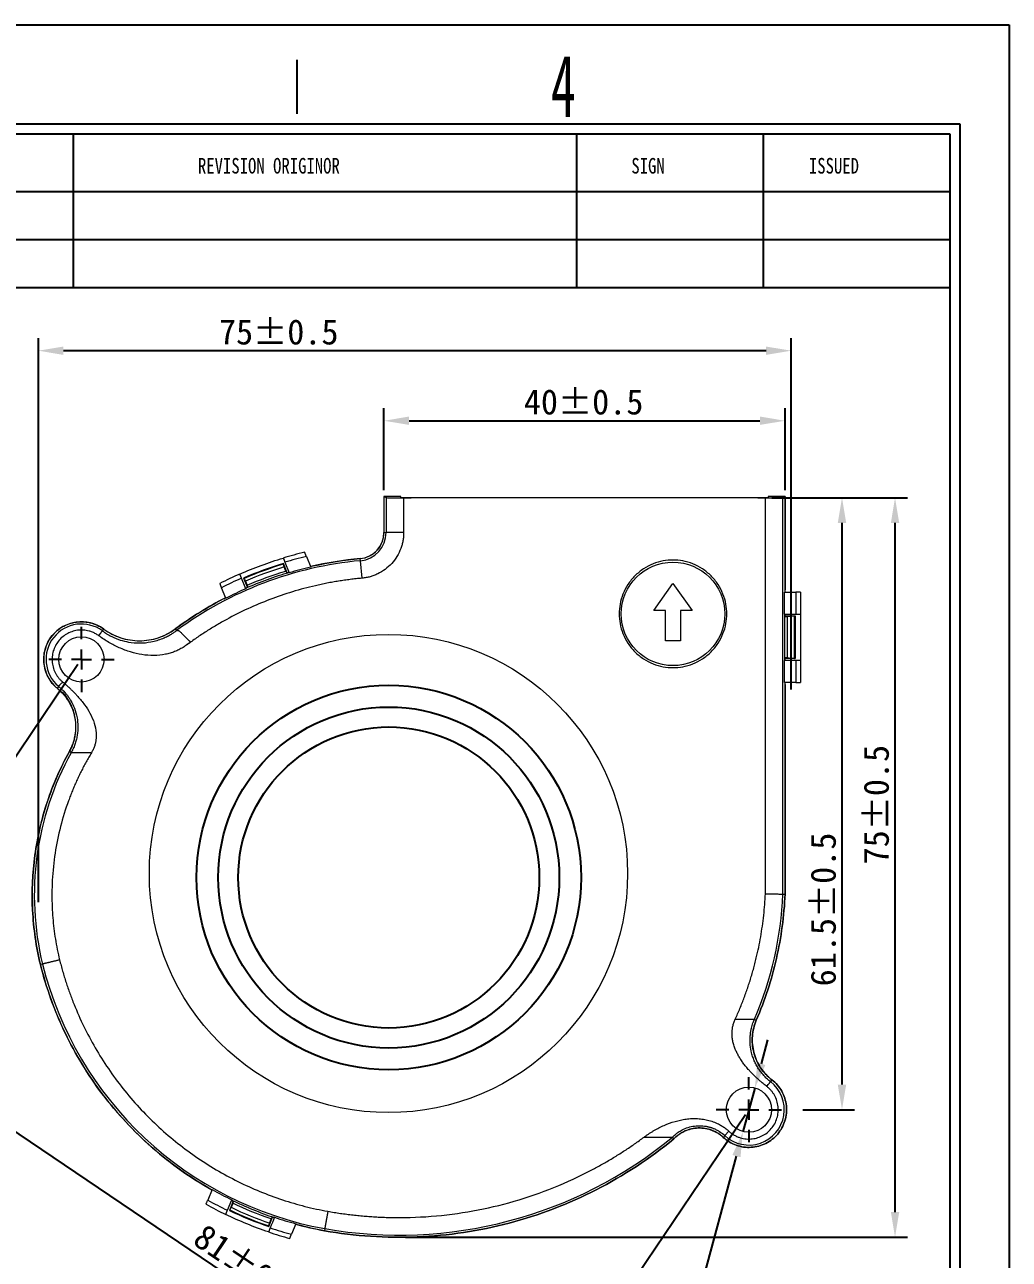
# Model space of a CAD drawing. Header units: millimetres. Extents: x 150 to 443, y 88 to 295.
# Drawn here: x 344.9 to 443, y 172.5 to 295.5 of the extents above; entities that cross this region are included whole.
import ezdxf

# ---------------------------------------------------------------- set-up
doc = ezdxf.new("R2010")
doc.units = ezdxf.units.MM
doc.header["$PDSIZE"] = -1
doc.linetypes.add('CENTERX2', pattern=[20.32, 12.7, -2.54, 2.54, -2.54])
doc.layers.add('05', color=4, linetype='CENTERX2')
doc.layers.add('SLD-0', color=179, linetype='Continuous')
doc.styles.add('SLDTEXTSTYLE5', font='TXT', dxfattribs={"width": 0.6})
doc.styles.add('SLDTEXTSTYLE9', font='TXT', dxfattribs={"width": 0.7865})
doc.dimstyles.new('ISO-25', dxfattribs={"dimtxt": 2.5, "dimasz": 2.5, "dimexe": 1.25, "dimexo": 0.625, "dimtad": 1, "dimtxsty": 'Standard', "dimcen": 2.5, "dimadec": 0, "dimazin": 0, "dimtfac": 1, "dimtmove": 0, "dimatfit": 3, "dimfxl": 1, "dimarcsym": 0})

# ---------------------------------------------------------------- blocks, each defined once
blk = doc.blocks.new('*D20')
at = {"layer": 'Defpoints', "color": 0}
for p in [(350.57, 232.28), (417.04, 187.44), (393.16, 152.04)]:
    blk.add_point(p, dxfattribs=at)
at = {"layer": 'SLD-0', "color": 0, "lineweight": -2}
for p, q in [((350.22, 231.77), (325.99, 195.85)), ((328.76, 195.49), (391.08, 153.44)), ((416.69, 186.92), (392.46, 151.01))]:
    blk.add_line(p, q, dxfattribs=at)
at = {"layer": 'SLD-0', "color": 0}
for points in [[(328.99, 195.83), (328.53, 195.14), (326.69, 196.89)], [(391.32, 153.79), (390.85, 153.1), (393.16, 152.04)]]:
    blk.add_solid(points, dxfattribs=at)
at = {"layer": 'SLD-0', "color": 0, "insert": (367.85, 172.89), "char_height": 2.5, "attachment_point": 2, "rotation": 325.9925}
blk.add_mtext('81±0.5', dxfattribs=at)
blk = doc.blocks.new('*D21')
at = {"layer": 'Defpoints', "color": 0}
for p in [(346.28, 263.03), (421.25, 228.67), (346.28, 207.48)]:
    blk.add_point(p, dxfattribs=at)
at = {"layer": 'SLD-0', "color": 0, "lineweight": -2}
for p, q in [((346.28, 208.11), (346.28, 264.28)), ((421.25, 229.29), (421.25, 264.28)), ((418.75, 263.03), (348.78, 263.03))]:
    blk.add_line(p, q, dxfattribs=at)
at = {"layer": 'SLD-0', "color": 0}
for points in [[(348.78, 263.44), (348.78, 262.61), (346.28, 263.03)], [(418.75, 263.44), (418.75, 262.61), (421.25, 263.03)]]:
    blk.add_solid(points, dxfattribs=at)
at = {"layer": 'SLD-0', "color": 0, "insert": (370.22, 266.15), "char_height": 2.5, "attachment_point": 2}
blk.add_mtext('75±0.5', dxfattribs=at)
blk = doc.blocks.new('*D22')
at = {"layer": 'Defpoints', "color": 0}
for p in [(418.68, 248.38), (431.59, 248.38), (382.22, 174.74)]:
    blk.add_point(p, dxfattribs=at)
at = {"layer": 'SLD-0', "color": 0, "lineweight": -2}
for p, q in [((419.31, 248.38), (432.84, 248.38)), ((431.59, 177.24), (431.59, 245.88)), ((382.84, 174.74), (432.84, 174.74))]:
    blk.add_line(p, q, dxfattribs=at)
at = {"layer": 'SLD-0', "color": 0}
for points in [[(431.18, 245.88), (432.01, 245.88), (431.59, 248.38)], [(431.18, 177.24), (432.01, 177.24), (431.59, 174.74)]]:
    blk.add_solid(points, dxfattribs=at)
at = {"layer": 'SLD-0', "color": 0, "insert": (428.47, 217.82), "char_height": 2.5, "attachment_point": 2, "rotation": 90}
blk.add_mtext('75±0.5', dxfattribs=at)
blk = doc.blocks.new('*D23')
at = {"layer": 'Defpoints', "color": 0}
for p in [(420.64, 256.05), (380.7, 248.5), (420.64, 248.5)]:
    blk.add_point(p, dxfattribs=at)
at = {"layer": 'SLD-0', "color": 0, "lineweight": -2}
for p, q in [((380.7, 249.13), (380.7, 257.3)), ((420.64, 249.13), (420.64, 257.3)), ((383.2, 256.05), (418.14, 256.05))]:
    blk.add_line(p, q, dxfattribs=at)
at = {"layer": 'SLD-0', "color": 0}
for points in [[(383.2, 256.47), (383.2, 255.64), (380.7, 256.05)], [(418.14, 256.47), (418.14, 255.64), (420.64, 256.05)]]:
    blk.add_solid(points, dxfattribs=at)
at = {"layer": 'SLD-0', "color": 0, "insert": (400.58, 259.18), "char_height": 2.5, "attachment_point": 2}
blk.add_mtext('40±0.5', dxfattribs=at)
blk = doc.blocks.new('*D24')
at = {"layer": 'Defpoints', "color": 0}
for p in [(418.68, 248.38), (421.79, 187.44), (426.31, 187.44)]:
    blk.add_point(p, dxfattribs=at)
at = {"layer": 'SLD-0', "color": 0, "lineweight": -2}
for p, q in [((419.31, 248.38), (427.56, 248.38)), ((426.31, 245.88), (426.31, 189.94)), ((422.41, 187.44), (427.56, 187.44))]:
    blk.add_line(p, q, dxfattribs=at)
at = {"layer": 'SLD-0', "color": 0}
for points in [[(425.89, 245.88), (426.73, 245.88), (426.31, 248.38)], [(425.89, 189.94), (426.73, 189.94), (426.31, 187.44)]]:
    blk.add_solid(points, dxfattribs=at)
at = {"layer": 'SLD-0', "color": 0, "insert": (423.19, 207.38), "char_height": 2.5, "attachment_point": 2, "rotation": 90}
blk.add_mtext('61.5±0.5', dxfattribs=at)
blk = doc.blocks.new('SW_CENTERMARKSYMBOL_1')
at = {"layer": '05', "color": 0}
for p, q in [((0, 2), (0, 3.25)), ((-2, 0), (-3.25, 0)), ((0, 0), (-1, 0)), ((0, 0), (0, 1)), ((0, 0), (0, -1)), ((0, 0), (1, 0)), ((2, 0), (3.25, 0)), ((0, -2), (0, -3.25))]:
    blk.add_line(p, q, dxfattribs=at)
blk = doc.blocks.new('*D25')
at = {"color": 0, "lineweight": -2}
for p, q in [((238.68, 208.66), (238.68, 147.59)), ((270.73, 205.69), (270.73, 147.59)), ((241.18, 148.84), (268.23, 148.84)), ((270.73, 148.84), (378.65, 148.84))]:
    blk.add_line(p, q, dxfattribs=at)
at = {"color": 0}
for points in [[(241.18, 149.26), (241.18, 148.43), (238.68, 148.84)], [(268.23, 149.26), (268.23, 148.43), (270.73, 148.84)]]:
    blk.add_solid(points, dxfattribs=at)
at = {"layer": 'Defpoints', "color": 0}
for p in [(238.68, 209.28), (270.73, 206.31), (270.73, 148.84)]:
    blk.add_point(p, dxfattribs=at)
at = {"color": 0, "insert": (329.69, 150.72), "char_height": 2.5, "attachment_point": 5}
blk.add_mtext(' UL2468 26# red and black wire L=155±10mm', dxfattribs=at)
blk = doc.blocks.new('*D27')
at = {"layer": 'Defpoints', "color": 0}
for p in [(417.63, 189.59), (416.45, 185.24)]:
    blk.add_point(p, dxfattribs=at)
at = {"layer": 'SLD-0', "color": 0, "lineweight": -2}
for p, q in [((418.28, 192), (418.93, 194.41)), ((417.63, 189.59), (416.45, 185.24)), ((403.95, 138.88), (415.8, 182.82))]:
    blk.add_line(p, q, dxfattribs=at)
at = {"layer": 'SLD-0', "color": 0}
for points in [[(417.88, 192.11), (418.68, 191.89), (417.63, 189.59)], [(415.4, 182.93), (416.2, 182.71), (416.45, 185.24)]]:
    blk.add_solid(points, dxfattribs=at)
at = {"layer": 'SLD-0', "color": 0, "insert": (400.69, 140.41), "char_height": 2.5, "attachment_point": 1, "rotation": 74.9022}
blk.add_mtext('2-∅4,5±0.3', dxfattribs=at)

msp = doc.modelspace()

# ---------------------------------------------------------------- linework, layer by layer
at = {"color": 7, "linetype": 'Continuous', "lineweight": 15}
for p, q in [((380.697, 248.5), (380.907, 248.396)), ((382.39, 248.5), (380.697, 248.5)), ((380.697, 248.5), (380.697, 244.915)), ((380.907, 248.396), (380.907, 244.915)), ((382.39, 248.404), (382.39, 248.5)), ((382.658, 248.381), (382.658, 244.915)), ((418.68, 248.381), (382.658, 248.381)), ((418.68, 208.948), (418.68, 248.381)), ((420.641, 248.5), (418.949, 248.5)), ((418.949, 248.5), (418.949, 248.404)), ((420.432, 248.396), (420.641, 248.5)), ((420.432, 208.91), (420.432, 248.396)), ((420.641, 238.992), (420.641, 248.5)), ((420.641, 248.5), (420.641, 239.2)), ((380.697, 244.915), (380.907, 244.915)), ((382.658, 244.915), (380.907, 244.915)), ((372.976, 242.532), (373.402, 241.476)), ((378.351, 242.115), (378.332, 242.323)), ((370.681, 241.84), (370.69, 241.842)), ((371.067, 240.908), (370.69, 241.842)), ((370.776, 241.497), (370.692, 241.778)), ((370.838, 241.958), (371.261, 240.911)), ((370.927, 241.088), (371.015, 240.868)), ((373.596, 241.563), (373.659, 241.589)), ((378.511, 240.37), (378.351, 242.115)), ((366.936, 239.325), (366.514, 240.368)), ((366.716, 240.382), (366.725, 240.386)), ((366.716, 240.382), (367.093, 239.451)), ((371.241, 240.96), (371.067, 240.902)), ((371.137, 240.917), (371.247, 240.946)), ((407.578, 237.148), (409.48, 239.851)), ((409.48, 239.851), (411.382, 237.148)), ((364.939, 238.373), (364.516, 239.421)), ((367.092, 239.444), (366.916, 239.373)), ((366.922, 239.359), (367.034, 239.413)), ((367.159, 239.455), (367.07, 239.674)), ((420.589, 236.79), (420.589, 238.992)), ((420.589, 238.992), (421.719, 238.992)), ((421.719, 238.992), (421.719, 236.79)), ((422.168, 238.992), (422.168, 236.79)), ((364.755, 238.324), (364.926, 238.406)), ((408.729, 237.148), (407.578, 237.148)), ((408.729, 234.145), (408.729, 237.148)), ((411.382, 237.148), (410.231, 237.148)), ((410.231, 237.148), (410.231, 234.145)), ((420.589, 236.79), (421.719, 236.79)), ((420.619, 232.184), (420.619, 236.79)), ((420.619, 236.678), (420.63, 236.678)), ((420.619, 236.547), (420.855, 236.547)), ((420.63, 236.79), (420.63, 236.678)), ((420.63, 236.678), (420.641, 236.61)), ((420.641, 236.61), (420.641, 236.79)), ((420.641, 236.61), (421.645, 236.61)), ((420.855, 236.547), (420.855, 232.427)), ((421.583, 236.588), (421.29, 236.561)), ((421.29, 232.413), (421.29, 236.561)), ((421.583, 232.386), (421.583, 236.588)), ((421.645, 236.61), (421.645, 236.601)), ((421.645, 236.601), (421.645, 232.373)), ((422.168, 236.79), (422.168, 232.184)), ((352.658, 235.125), (352.793, 235.31)), ((359.914, 235.318), (360.038, 235.149)), ((410.231, 234.145), (408.729, 234.145)), ((420.855, 232.427), (420.619, 232.427)), ((421.29, 232.413), (421.583, 232.386)), ((420.589, 229.982), (420.589, 232.184)), ((421.719, 232.184), (420.589, 232.184)), ((420.63, 232.295), (420.619, 232.295)), ((420.641, 232.364), (420.63, 232.295)), ((420.63, 232.295), (420.63, 232.184)), ((420.641, 232.184), (420.641, 232.364)), ((421.645, 232.364), (420.641, 232.364)), ((421.645, 232.373), (421.645, 232.364)), ((421.719, 232.184), (421.719, 229.982)), ((422.168, 232.184), (422.168, 229.982)), ((421.719, 229.982), (420.589, 229.982)), ((420.641, 208.905), (420.641, 229.982)), ((348.18, 229.391), (348.326, 229.568)), ((420.641, 229.774), (420.641, 208.905)), ((349.553, 223.006), (349.37, 223.108)), ((420.432, 208.91), (420.641, 208.905)), ((346.693, 201.939), (346.49, 201.889)), ((417.587, 196.436), (417.779, 196.354)), ((419.327, 190.415), (419.187, 190.233)), ((409.576, 184.541), (409.433, 184.695)), ((414.642, 184.855), (414.486, 184.686)), ((415.05, 185.295), (414.642, 184.855)), ((363.563, 179.466), (363.429, 179.537)), ((363.577, 179.501), (363.15, 178.444)), ((365.111, 177.419), (365.536, 178.47)), ((365.677, 178.342), (365.3, 177.409)), ((365.516, 178.42), (365.682, 178.346)), ((365.62, 178.382), (365.521, 178.434)), ((365.654, 178.116), (365.745, 178.342)), ((365.309, 177.405), (365.3, 177.409)), ((365.478, 177.718), (365.344, 177.458)), ((369.23, 175.799), (369.607, 176.731)), ((369.558, 176.78), (369.467, 176.554)), ((369.606, 176.737), (369.776, 176.674)), ((369.782, 176.688), (369.675, 176.72)), ((371.913, 176.084), (371.487, 175.028)), ((372.044, 176.005), (371.899, 176.049)), ((369.23, 175.799), (369.221, 175.802)), ((374.8, 175.594), (374.763, 175.388))]:
    msp.add_line(p, q, dxfattribs=at)
for centre, radius in [((409.48, 236.819), 5.155), ((350.572, 232.284), 2.252), ((381.147, 210.964), 23.812), ((417.038, 187.44), 2.252)]:
    msp.add_circle(centre, radius, dxfattribs=at)
for radius in [19.146, 16.981, 14.99]:
    msp.add_circle((381.177, 210.563), radius)
for centre, radius, start, end in [((378.095, 244.915), 2.603, 275.2297, 0), ((378.095, 244.915), 2.812, 275.2297, 0), ((381.673, 205.825), 38.172, 103.4322, 106.75469), ((381.673, 205.825), 37.723, 103.32942, 106.69207), ((381.673, 205.825), 36.651, 95.2297, 103.07368), ((381.673, 205.825), 36.442, 95.2297, 126.41845), ((381.673, 205.825), 37.655, 106.97241, 113.38897), ((381.673, 205.825), 37.592, 106.98339, 113.37198), ((381.673, 205.825), 37.3, 106.9865, 113.34031), ((381.673, 205.825), 36.598, 103.0607, 106.52839), ((381.673, 205.825), 38.172, 113.67361, 116.99263), ((381.673, 205.825), 37.723, 113.69354, 117.05222), ((381.673, 205.825), 36.628, 106.53289, 113.74419), ((381.673, 205.825), 36.598, 113.74562, 117.20797), ((381.673, 205.825), 36.651, 117.20045, 126.41845), ((350.572, 232.284), 3.754, 53.70814, 230.42464), ((350.572, 232.284), 3.525, 53.70814, 229.49833), ((356.348, 240.151), 6.006, 233.70814, 306.41845), ((375.2, 208.797), 29.32, 151.04529, 193.52775), ((384.889, 210.455), 35.576, 336.81293, 357.50957), ((381.177, 210.563), 35.546, 194.04107, 259.6643), ((417.038, 187.44), 3.525, 227.179, 52.4217), ((382.218, 217.81), 42.863, 260.03339, 309.41447), ((381.177, 210.563), 36.833, 240.69657, 244.13907), ((381.177, 210.563), 35.702, 240.46399, 244.01662), ((381.177, 210.563), 37.277, 240.78411, 244.18517), ((381.177, 210.563), 36.76, 244.42552, 251.01919), ((381.177, 210.563), 36.697, 244.43922, 251.00455), ((381.177, 210.563), 36.404, 244.45409, 250.98521), ((381.177, 210.563), 35.702, 251.4114, 254.96062), ((381.177, 210.563), 37.277, 251.26711, 254.66518), ((381.177, 210.563), 36.833, 251.30657, 254.74598)]:
    msp.add_arc(centre, radius, start, end, dxfattribs=at)
for centre, major_axis, start_param, end_param in [((382.658, 248.396), (1.752, 0), 3.1590459, 4.712389), ((383.391, 248.404), (1.001, 0), 3.1415927, 4.6917845), ((400.669, 255.721), (839.655, 0), 4.6917845, 4.7329935), ((417.948, 248.404), (1.001, 0), 4.7329935, 6.2831853), ((418.68, 248.396), (1.752, 0), 4.712389, 6.265732)]:
    msp.add_ellipse(centre, major_axis=major_axis, ratio=0.0087269, start_param=start_param, end_param=end_param, dxfattribs=at)
for points, knots in [([(382.39, 248.398), (382.39, 248.397), (382.392, 248.397), (382.406, 248.396), (382.428, 248.395), (382.472, 248.394), (382.55, 248.393), (382.682, 248.391), (382.844, 248.39), (383.025, 248.389), (383.217, 248.389), (383.347, 248.388), (383.412, 248.388)], [0, 0, 0, 0, 0.06035081, 0.12022183, 0.18013368, 0.24060592, 0.37020949, 0.50013226, 0.62973381, 0.75965458, 0.87974612, 1, 1, 1, 1]), ([(417.927, 248.388), (417.959, 248.388), (418.024, 248.388), (418.121, 248.389), (418.215, 248.389), (418.342, 248.389), (418.495, 248.39), (418.656, 248.391), (418.789, 248.393), (418.881, 248.394), (418.939, 248.396), (418.946, 248.397), (418.949, 248.398)], [0, 0, 0, 0, 0.0603485, 0.1202174, 0.1801272, 0.2405977, 0.3701984, 0.5001202, 0.6297227, 0.7596463, 0.8797416, 1, 1, 1, 1]), ([(378.332, 242.323), (378.652, 242.352), (378.966, 242.441), (379.54, 242.727), (379.801, 242.923), (380.234, 243.397), (380.405, 243.675), (380.637, 244.273), (380.697, 244.594), (380.697, 244.915)], [0, 0, 0, 0, 0.25, 0.25, 0.5, 0.5, 0.75, 0.75, 1, 1, 1, 1]), ([(382.658, 244.915), (382.657, 244.846), (382.656, 244.71), (382.642, 244.507), (382.619, 244.305), (382.588, 244.105), (382.547, 243.906), (382.498, 243.709), (382.44, 243.514), (382.299, 243.11), (382.015, 242.521), (381.486, 241.82), (380.836, 241.23), (380.217, 240.858), (379.699, 240.636), (379.312, 240.51), (378.916, 240.418), (378.646, 240.386), (378.511, 240.37)], [0, 0, 0, 0, 0.0303707, 0.0605628, 0.090636, 0.1206508, 0.1506682, 0.1807488, 0.2109534, 0.2413414, 0.3706462, 0.5000292, 0.6293339, 0.758717, 0.8192657, 0.8793386, 0.9394215, 1, 1, 1, 1]), ([(370.669, 242.377), (370.669, 242.376), (370.67, 242.374), (370.676, 242.358), (370.687, 242.332), (370.701, 242.296), (370.72, 242.249), (370.743, 242.192), (370.771, 242.124), (370.802, 242.047), (370.826, 241.988), (370.838, 241.958)], [0, 0, 0, 0, 0.1067231, 0.2145286, 0.3234231, 0.4334131, 0.5445046, 0.6567036, 0.7700157, 0.8844462, 1, 1, 1, 1]), ([(372.976, 242.532), (372.965, 242.559), (372.943, 242.612), (372.914, 242.684), (372.889, 242.747), (372.867, 242.803), (372.848, 242.849), (372.832, 242.887), (372.82, 242.917), (372.812, 242.938), (372.807, 242.951), (372.806, 242.952), (372.806, 242.953)], [0, 0, 0, 0, 0.1042543, 0.2075349, 0.3098516, 0.4112145, 0.5116343, 0.6111224, 0.7096906, 0.807351, 0.9041164, 1, 1, 1, 1]), ([(370.692, 241.778), (370.69, 241.787), (370.684, 241.805), (370.68, 241.824), (370.679, 241.836), (370.68, 241.838), (370.681, 241.84)], [0, 0, 0, 0, 0.2452302, 0.4936149, 0.7451925, 1, 1, 1, 1]), ([(370.927, 241.088), (370.918, 241.11), (370.9, 241.154), (370.875, 241.218), (370.852, 241.278), (370.832, 241.334), (370.813, 241.384), (370.798, 241.428), (370.785, 241.467), (370.779, 241.487), (370.776, 241.497)], [0, 0, 0, 0, 0.1351048, 0.2672943, 0.3965811, 0.5229789, 0.6465027, 0.7671687, 0.8849947, 1, 1, 1, 1]), ([(414.835, 236.819), (414.835, 236.493), (414.774, 235.82), (414.487, 234.822), (413.99, 233.862), (413.294, 233.006), (412.437, 232.31), (411.478, 231.813), (410.48, 231.526), (409.48, 231.434), (408.481, 231.526), (407.483, 231.813), (406.523, 232.31), (405.666, 233.006), (404.971, 233.862), (404.474, 234.822), (404.187, 235.82), (404.095, 236.819), (404.187, 237.819), (404.474, 238.817), (404.971, 239.777), (405.666, 240.633), (406.523, 241.329), (407.483, 241.826), (408.481, 242.113), (409.48, 242.205), (410.48, 242.113), (411.478, 241.826), (412.437, 241.329), (413.294, 240.633), (413.99, 239.777), (414.487, 238.817), (414.774, 237.819), (414.835, 237.146), (414.835, 236.819)], [0, 0, 0, 0, 0.029129, 0.0600028, 0.0921602, 0.125, 0.1578398, 0.1899972, 0.220871, 0.25, 0.279129, 0.3100028, 0.3421602, 0.375, 0.4078398, 0.4399972, 0.470871, 0.5, 0.529129, 0.5600028, 0.5921602, 0.625, 0.6578398, 0.6899972, 0.720871, 0.75, 0.779129, 0.8100028, 0.8421602, 0.875, 0.9078398, 0.9399972, 0.970871, 1, 1, 1, 1]), ([(378.511, 240.37), (378.316, 240.352), (377.926, 240.314), (377.342, 240.245), (376.76, 240.167), (376.18, 240.079), (375.601, 239.981), (375.024, 239.873), (374.448, 239.756), (373.294, 239.5), (371.576, 239.041), (369.331, 238.274), (367.143, 237.355), (365.38, 236.468), (364.012, 235.69), (363.011, 235.075), (362.03, 234.428), (361.396, 233.969), (361.078, 233.74)], [0, 0, 0, 0, 0.0311359, 0.0622459, 0.093339, 0.124424, 0.1555099, 0.1866056, 0.21772, 0.2488622, 0.374419, 0.5000044, 0.6255613, 0.7511467, 0.8133904, 0.8755662, 0.9377456, 1, 1, 1, 1]), ([(364.347, 239.839), (364.348, 239.838), (364.348, 239.836), (364.355, 239.82), (364.365, 239.794), (364.38, 239.758), (364.399, 239.711), (364.422, 239.654), (364.449, 239.587), (364.48, 239.509), (364.504, 239.45), (364.516, 239.421)], [0, 0, 0, 0, 0.10673047, 0.21454285, 0.32344317, 0.43343724, 0.54453063, 0.65672868, 0.77003644, 0.8844587, 1, 1, 1, 1]), ([(366.514, 240.368), (366.503, 240.395), (366.482, 240.448), (366.453, 240.519), (366.428, 240.582), (366.406, 240.636), (366.387, 240.682), (366.372, 240.72), (366.36, 240.749), (366.352, 240.77), (366.347, 240.782), (366.346, 240.784), (366.346, 240.785)], [0, 0, 0, 0, 0.1039404, 0.207004, 0.3091914, 0.4105028, 0.5109387, 0.6104994, 0.7091855, 0.8069973, 0.9039353, 1, 1, 1, 1]), ([(366.895, 240.072), (366.9, 240.061), (366.911, 240.041), (366.93, 240), (366.951, 239.955), (366.973, 239.905), (366.997, 239.85), (367.021, 239.793), (367.046, 239.734), (367.062, 239.694), (367.07, 239.674)], [0, 0, 0, 0, 0.1278789, 0.2549224, 0.3811369, 0.5065287, 0.6311043, 0.7548703, 0.8778333, 1, 1, 1, 1]), ([(422.168, 238.992), (422.168, 238.992), (422.128, 238.992), (421.974, 238.992), (421.861, 238.992), (421.719, 238.992)], [0, 0, 0, 0, 0.5, 0.5, 1, 1, 1, 1]), ([(421.29, 236.561), (421.277, 236.56), (421.252, 236.557), (421.205, 236.555), (421.153, 236.552), (421.096, 236.55), (421.037, 236.549), (420.976, 236.548), (420.916, 236.547), (420.875, 236.547), (420.855, 236.547)], [0, 0, 0, 0, 0.13668568, 0.27002607, 0.40002408, 0.52668285, 0.65000584, 0.76999686, 0.88666006, 1, 1, 1, 1]), ([(421.719, 236.79), (421.861, 236.79), (421.974, 236.79), (422.128, 236.79), (422.168, 236.79), (422.168, 236.79)], [0, 0, 0, 0, 0.5, 0.5, 1, 1, 1, 1]), ([(348.145, 229.431), (348.12, 229.449), (347.887, 229.615), (347.542, 230.041), (347.143, 230.689), (346.894, 231.416), (346.793, 232.175), (346.849, 232.939), (347.057, 233.676), (347.41, 234.356), (347.893, 234.951), (348.485, 235.436), (349.164, 235.792), (349.9, 236.004), (350.664, 236.063), (351.423, 235.965), (352.153, 235.725), (352.58, 235.448), (352.793, 235.31)], [0, 0, 0, 0, 0.0081488, 0.0742722, 0.1403956, 0.2065191, 0.2726425, 0.3387659, 0.4048893, 0.4710127, 0.5371361, 0.6032595, 0.6693829, 0.7355064, 0.8016298, 0.8677532, 0.9338766, 1, 1, 1, 1]), ([(352.302, 234.641), (352.253, 234.676), (352.154, 234.746), (351.999, 234.839), (351.84, 234.922), (351.675, 234.995), (351.505, 235.057), (351.203, 235.149), (350.756, 235.224), (350.168, 235.2), (349.596, 235.063), (349.077, 234.818), (348.624, 234.489), (348.252, 234.092), (347.958, 233.634), (347.75, 233.116), (347.639, 232.553), (347.646, 231.964), (347.766, 231.388), (347.96, 230.945), (348.158, 230.625), (348.322, 230.41), (348.504, 230.209), (348.64, 230.09), (348.709, 230.03)], [0, 0, 0, 0, 0.0201723, 0.0401935, 0.0601403, 0.0800904, 0.1001214, 0.1203098, 0.1851672, 0.2500821, 0.3149395, 0.3798544, 0.4399041, 0.5000113, 0.560061, 0.6201682, 0.6850256, 0.7499405, 0.8147979, 0.8797128, 0.9099045, 0.9398418, 0.9697865, 1, 1, 1, 1]), ([(352.302, 234.641), (352.396, 234.768), (352.485, 234.89), (352.618, 235.071), (352.656, 235.123), (352.658, 235.125)], [0, 0, 0, 0, 0.5, 0.5, 1, 1, 1, 1]), ([(352.658, 235.125), (352.693, 235.099), (352.774, 235.041), (352.913, 234.946), (353.099, 234.827), (353.302, 234.708), (353.545, 234.578), (353.805, 234.454), (354.114, 234.326), (354.595, 234.157), (355.349, 233.972), (356.382, 233.887), (357.542, 234.002), (358.465, 234.276), (359.126, 234.579), (359.504, 234.788), (359.8, 234.977), (359.966, 235.097), (360.038, 235.149)], [0, 0, 0, 0, 0.0164655, 0.037444, 0.062947, 0.0994469, 0.125623, 0.1659231, 0.2075904, 0.2506735, 0.3574133, 0.5000439, 0.6421993, 0.7994233, 0.8650548, 0.9203493, 0.9653227, 1, 1, 1, 1]), ([(352.793, 235.31), (353.305, 234.934), (353.877, 234.64), (355.085, 234.245), (355.72, 234.144), (356.99, 234.146), (357.625, 234.248), (358.832, 234.645), (359.403, 234.941), (359.914, 235.318)], [0, 0, 0, 0, 0.25, 0.25, 0.5, 0.5, 0.75, 0.75, 1, 1, 1, 1]), ([(360.038, 235.149), (360.05, 235.157), (360.075, 235.171), (360.114, 235.181), (360.156, 235.183), (360.201, 235.174), (360.25, 235.154), (360.325, 235.11), (360.451, 235.004), (360.626, 234.821), (360.819, 234.615), (360.989, 234.443), (361.131, 234.306), (361.237, 234.207), (361.303, 234.15), (361.354, 234.101), (361.382, 234.06), (361.394, 234.028), (361.398, 234.006), (361.388, 233.987), (361.369, 233.972), (361.346, 233.95), (361.315, 233.924), (361.278, 233.894), (361.226, 233.852), (361.158, 233.8), (361.105, 233.76), (361.078, 233.74)], [0, 0, 0, 0, 0.0395024, 0.0798978, 0.1212358, 0.1635629, 0.2069228, 0.2513562, 0.3540709, 0.5014198, 0.5910275, 0.6746806, 0.7524582, 0.7857291, 0.8153249, 0.8359519, 0.8531206, 0.8618611, 0.8683553, 0.8736709, 0.8811506, 0.8911963, 0.9038225, 0.9190361, 0.9368409, 0.9679562, 1, 1, 1, 1]), ([(361.078, 233.74), (361.014, 233.694), (360.886, 233.602), (360.687, 233.474), (360.484, 233.356), (360.276, 233.247), (360.064, 233.147), (359.847, 233.057), (359.626, 232.976), (359.4, 232.905), (359.17, 232.842), (358.642, 232.723), (357.774, 232.634), (356.602, 232.73), (355.441, 233.004), (354.522, 233.354), (353.809, 233.698), (353.295, 233.981), (352.79, 234.294), (352.466, 234.525), (352.302, 234.641)], [0, 0, 0, 0, 0.0251467, 0.0501361, 0.0750153, 0.0998324, 0.1246355, 0.1494731, 0.1743934, 0.1994439, 0.2246716, 0.2501225, 0.3717272, 0.4999306, 0.6218835, 0.7498903, 0.8113938, 0.8734616, 0.9362727, 1, 1, 1, 1]), ([(420.855, 232.427), (420.878, 232.427), (420.924, 232.426), (420.994, 232.426), (421.063, 232.424), (421.129, 232.422), (421.191, 232.42), (421.247, 232.417), (421.275, 232.414), (421.29, 232.413)], [0, 0, 0, 0, 0.1298079, 0.2639558, 0.4024501, 0.5452967, 0.6925008, 0.8440672, 1, 1, 1, 1]), ([(422.168, 232.184), (422.168, 232.184), (422.128, 232.184), (421.974, 232.184), (421.861, 232.184), (421.719, 232.184)], [0, 0, 0, 0, 0.5, 0.5, 1, 1, 1, 1]), ([(348.282, 229.604), (348.284, 229.605), (348.286, 229.607), (348.299, 229.62), (348.319, 229.641), (348.347, 229.668), (348.383, 229.704), (348.425, 229.746), (348.473, 229.794), (348.527, 229.848), (348.584, 229.906), (348.646, 229.967), (348.688, 230.009), (348.709, 230.03)], [0, 0, 0, 0, 0.08613466, 0.17320237, 0.26121332, 0.35017652, 0.44009953, 0.5309882, 0.62284664, 0.71567711, 0.80948023, 0.90425518, 1, 1, 1, 1]), ([(348.709, 230.03), (348.801, 229.953), (348.983, 229.8), (349.248, 229.565), (349.503, 229.329), (349.747, 229.09), (349.981, 228.849), (350.376, 228.421), (350.883, 227.8), (351.453, 226.913), (351.872, 225.979), (352.039, 225.182), (352.053, 224.624), (352.027, 224.28), (351.966, 223.944), (351.868, 223.616), (351.738, 223.296), (351.624, 223.094), (351.566, 222.992)], [0, 0, 0, 0, 0.0435532, 0.08633, 0.1283542, 0.1696512, 0.2102472, 0.2501704, 0.3807816, 0.5002095, 0.6317392, 0.7499199, 0.7922874, 0.8337825, 0.8748474, 0.9159378, 0.9575088, 1, 1, 1, 1]), ([(421.719, 229.982), (421.861, 229.982), (421.974, 229.982), (422.128, 229.982), (422.168, 229.982), (422.168, 229.982)], [0, 0, 0, 0, 0.5, 0.5, 1, 1, 1, 1]), ([(348.18, 229.391), (348.234, 229.346), (348.341, 229.255), (348.494, 229.11), (348.641, 228.961), (348.781, 228.805), (348.915, 228.644), (349.041, 228.477), (349.161, 228.304), (349.396, 227.934), (349.692, 227.333), (349.935, 226.469), (350.024, 225.576), (349.963, 224.839), (349.842, 224.273), (349.719, 223.872), (349.565, 223.481), (349.435, 223.232), (349.37, 223.108)], [0, 0, 0, 0, 0.0304844, 0.06081, 0.0910301, 0.1211985, 0.1513691, 0.1815961, 0.2119333, 0.2424337, 0.3711924, 0.500026, 0.6287847, 0.7576184, 0.8184158, 0.8787908, 0.9391751, 1, 1, 1, 1]), ([(348.326, 229.568), (348.338, 229.558), (348.364, 229.537), (348.408, 229.501), (348.458, 229.458), (348.523, 229.401), (348.612, 229.318), (348.742, 229.189), (348.868, 229.054), (349.015, 228.887), (349.165, 228.7), (349.344, 228.45), (349.605, 228.031), (349.916, 227.38), (350.156, 226.517), (350.228, 225.743), (350.208, 225.147), (350.151, 224.684), (350.057, 224.246), (349.944, 223.878), (349.834, 223.587), (349.757, 223.409), (349.693, 223.272), (349.65, 223.186), (349.611, 223.111), (349.579, 223.053), (349.561, 223.021), (349.553, 223.006)], [0, 0, 0, 0, 0.0068681, 0.0148272, 0.0239414, 0.0342539, 0.0506094, 0.0734797, 0.1085168, 0.1257686, 0.1637556, 0.2054846, 0.2510052, 0.3648513, 0.5001245, 0.6194033, 0.6885533, 0.7493797, 0.8146017, 0.8756325, 0.9098279, 0.9437062, 0.956744, 0.9718865, 0.9828929, 0.9922191, 1, 1, 1, 1]), ([(349.377, 223.122), (349.413, 223.187), (349.483, 223.318), (349.577, 223.518), (349.663, 223.722), (349.74, 223.929), (349.807, 224.14), (349.866, 224.354), (349.959, 224.763), (350.036, 225.378), (350.005, 226.195), (349.847, 226.997), (349.61, 227.629), (349.369, 228.101), (349.166, 228.432), (348.94, 228.747), (348.77, 228.942), (348.685, 229.039)], [0, 0, 0, 0, 0.0350001, 0.0698387, 0.1045814, 0.1392944, 0.1740439, 0.2088961, 0.2439164, 0.3719256, 0.5000191, 0.6280283, 0.7561218, 0.8172532, 0.8780402, 0.9388376, 1, 1, 1, 1]), ([(346.49, 201.889), (346.062, 203.666), (345.8, 205.482), (345.616, 209.132), (345.693, 210.966), (346.186, 214.588), (346.601, 216.375), (347.753, 219.844), (348.491, 221.524), (349.377, 223.122)], [0, 0, 0, 0, 0.25, 0.25, 0.5, 0.5, 0.75, 0.75, 1, 1, 1, 1]), ([(349.37, 223.108), (348.485, 221.51), (347.748, 219.831), (346.598, 216.365), (346.184, 214.578), (345.693, 210.959), (345.616, 209.127), (345.801, 205.48), (346.063, 203.664), (346.49, 201.889)], [0, 0, 0, 0, 0.25, 0.25, 0.5, 0.5, 0.75, 0.75, 1, 1, 1, 1]), ([(351.566, 222.992), (351.476, 222.839), (351.295, 222.535), (351.036, 222.072), (350.785, 221.605), (350.543, 221.134), (350.311, 220.658), (350.088, 220.178), (349.874, 219.693), (349.669, 219.204), (349.473, 218.711), (349.034, 217.536), (348.448, 215.643), (347.908, 212.993), (347.627, 210.302), (347.616, 208.144), (347.717, 206.539), (347.824, 205.484), (347.972, 204.435), (348.158, 203.391), (348.315, 202.701), (348.394, 202.356)], [0, 0, 0, 0, 0.0248201, 0.049604, 0.0743608, 0.0990997, 0.1238299, 0.1485606, 0.173301, 0.1980603, 0.2228476, 0.2476721, 0.3738265, 0.5000057, 0.6261601, 0.7523392, 0.801941, 0.8514344, 0.900893, 0.9503904, 1, 1, 1, 1]), ([(351.566, 222.992), (351.519, 222.992), (351.428, 222.992), (351.295, 222.992), (351.17, 222.992), (351.054, 222.992), (350.945, 222.992), (350.754, 222.992), (350.496, 222.992), (350.184, 222.992), (349.923, 222.992), (349.738, 222.992), (349.625, 222.992), (349.56, 222.992), (349.55, 222.992), (349.545, 222.992)], [0, 0, 0, 0, 0.0478548, 0.0932598, 0.1362068, 0.1766887, 0.2146994, 0.2502344, 0.3807754, 0.500171, 0.6286624, 0.7499882, 0.8346781, 0.9178664, 1, 1, 1, 1]), ([(415.677, 196.448), (415.758, 196.627), (415.919, 196.985), (416.148, 197.527), (416.368, 198.072), (416.578, 198.621), (416.779, 199.173), (416.97, 199.728), (417.151, 200.286), (417.323, 200.848), (417.485, 201.413), (417.637, 201.982), (417.819, 202.712), (418.019, 203.606), (418.221, 204.665), (418.388, 205.729), (418.521, 206.797), (418.623, 207.871), (418.661, 208.589), (418.68, 208.948)], [0, 0, 0, 0, 0.0455549, 0.0910487, 0.136495, 0.1819075, 0.2273, 0.2726863, 0.3180803, 0.3634956, 0.408946, 0.4544454, 0.5000073, 0.583475, 0.6667754, 0.7499931, 0.8332132, 0.9165206, 1, 1, 1, 1]), ([(417.779, 196.354), (418.629, 198.336), (419.3, 200.396), (420.259, 204.603), (420.548, 206.75), (420.641, 208.905)], [0, 0, 0, 0, 0.5, 0.5, 1, 1, 1, 1]), ([(420.641, 208.905), (420.548, 206.75), (420.259, 204.603), (419.3, 200.396), (418.629, 198.336), (417.779, 196.354)], [0, 0, 0, 0, 0.5, 0.5, 1, 1, 1, 1]), ([(418.68, 208.948), (418.725, 208.947), (418.812, 208.945), (418.94, 208.942), (419.062, 208.94), (419.177, 208.937), (419.285, 208.935), (419.387, 208.933), (419.481, 208.931), (419.569, 208.929), (419.649, 208.927), (419.723, 208.925), (419.791, 208.924), (419.852, 208.922), (419.959, 208.92), (420.098, 208.917), (420.245, 208.914), (420.35, 208.911), (420.416, 208.91), (420.427, 208.91), (420.432, 208.91)], [0, 0, 0, 0, 0.04901386, 0.09627051, 0.14176985, 0.1855118, 0.2274963, 0.26772327, 0.30619263, 0.34290434, 0.37785832, 0.41105454, 0.44249293, 0.47217345, 0.50009607, 0.60434691, 0.7064621, 0.80644224, 0.90428797, 1, 1, 1, 1]), ([(346.49, 201.889), (347.076, 199.546), (347.9, 197.263), (349.99, 192.909), (351.257, 190.839), (354.18, 186.995), (355.838, 185.221), (359.475, 182.044), (361.456, 180.641), (363.557, 179.451)], [0, 0, 0, 0, 0.25, 0.25, 0.5, 0.5, 0.75, 0.75, 1, 1, 1, 1]), ([(363.365, 179.56), (361.287, 180.754), (359.329, 182.158), (355.734, 185.327), (354.097, 187.093), (351.207, 190.917), (349.955, 192.974), (347.887, 197.298), (347.071, 199.564), (346.49, 201.889)], [0, 0, 0, 0, 0.25, 0.25, 0.5, 0.5, 0.75, 0.75, 1, 1, 1, 1]), ([(348.394, 202.356), (348.35, 202.345), (348.263, 202.324), (348.133, 202.292), (348.007, 202.261), (347.885, 202.231), (347.768, 202.203), (347.656, 202.175), (347.549, 202.149), (347.448, 202.124), (347.353, 202.101), (347.264, 202.079), (347.182, 202.059), (347.107, 202.04), (347.038, 202.024), (346.976, 202.008), (346.921, 201.995), (346.872, 201.983), (346.829, 201.972), (346.792, 201.963), (346.762, 201.956), (346.737, 201.95), (346.718, 201.945), (346.705, 201.942), (346.696, 201.94), (346.694, 201.939), (346.693, 201.939)], [0, 0, 0, 0, 0.0499812, 0.0992394, 0.1477747, 0.1955872, 0.2426766, 0.2890431, 0.3346867, 0.3796072, 0.4238048, 0.4672793, 0.5100308, 0.5520593, 0.5933647, 0.6339471, 0.6738064, 0.7129426, 0.7513557, 0.7890457, 0.8260126, 0.8622563, 0.897777, 0.9325745, 0.9666488, 1, 1, 1, 1]), ([(348.394, 202.356), (348.442, 202.168), (348.539, 201.791), (348.695, 201.23), (348.861, 200.671), (349.036, 200.116), (349.221, 199.563), (349.415, 199.014), (349.619, 198.468), (350.055, 197.361), (350.786, 195.717), (351.926, 193.58), (353.226, 191.514), (355.178, 188.863), (357.983, 185.817), (361.204, 183.215), (363.976, 181.439), (366.121, 180.275), (368.328, 179.275), (370.198, 178.584), (371.705, 178.116), (372.83, 177.809), (373.964, 177.538), (374.727, 177.391), (375.108, 177.318)], [0, 0, 0, 0, 0.0150814, 0.0301498, 0.0452096, 0.0602654, 0.0753215, 0.0903826, 0.1054531, 0.1205375, 0.1826769, 0.24483, 0.3082955, 0.371775, 0.5000022, 0.6282295, 0.6916949, 0.7551744, 0.8173138, 0.879467, 0.9096156, 0.9397301, 0.9698462, 1, 1, 1, 1]), ([(415.643, 193.569), (415.617, 193.639), (415.567, 193.778), (415.504, 193.987), (415.452, 194.195), (415.412, 194.402), (415.383, 194.607), (415.366, 194.811), (415.358, 195.069), (415.375, 195.382), (415.435, 195.745), (415.533, 196.104), (415.629, 196.332), (415.677, 196.448)], [0, 0, 0, 0, 0.0755225, 0.1493756, 0.2217339, 0.2927834, 0.3627204, 0.4317508, 0.5000884, 0.6246315, 0.7484997, 0.8731468, 1, 1, 1, 1]), ([(415.677, 196.448), (415.724, 196.448), (415.813, 196.448), (415.943, 196.448), (416.065, 196.448), (416.177, 196.448), (416.28, 196.448), (416.463, 196.448), (416.71, 196.448), (416.973, 196.448), (417.172, 196.448), (417.321, 196.447), (417.439, 196.447), (417.524, 196.447), (417.578, 196.448), (417.587, 196.448), (417.592, 196.448)], [0, 0, 0, 0, 0.0486374, 0.0945041, 0.137595, 0.1779058, 0.2154329, 0.2501736, 0.3805173, 0.5000282, 0.5882957, 0.6743371, 0.7583237, 0.8404498, 0.9209305, 1, 1, 1, 1]), ([(419.187, 190.233), (419.135, 190.274), (419.03, 190.356), (418.879, 190.488), (418.73, 190.627), (418.585, 190.774), (418.445, 190.928), (418.31, 191.089), (418.179, 191.257), (418.055, 191.433), (417.936, 191.616), (417.824, 191.805), (417.718, 192.002), (417.62, 192.206), (417.53, 192.417), (417.448, 192.635), (417.374, 192.86), (417.261, 193.272), (417.152, 193.913), (417.148, 194.634), (417.218, 195.191), (417.288, 195.543), (417.363, 195.825), (417.431, 196.038), (417.485, 196.186), (417.521, 196.279), (417.55, 196.35), (417.571, 196.401), (417.582, 196.426), (417.587, 196.436)], [0, 0, 0, 0, 0.02838307, 0.05707395, 0.08607969, 0.11541079, 0.14507821, 0.1751021, 0.20550614, 0.23631068, 0.26753401, 0.29920399, 0.3313539, 0.36401536, 0.39721915, 0.43100052, 0.46539617, 0.50044158, 0.61767096, 0.74982602, 0.81660545, 0.86388911, 0.90693926, 0.94354648, 0.96126367, 0.97572562, 0.98696575, 0.99502876, 1, 1, 1, 1]), ([(417.779, 196.354), (417.562, 195.848), (417.43, 195.306), (417.347, 194.208), (417.397, 193.652), (417.675, 192.586), (417.902, 192.077), (418.51, 191.159), (418.891, 190.75), (419.327, 190.415)], [0, 0, 0, 0, 0.25, 0.25, 0.5, 0.5, 0.75, 0.75, 1, 1, 1, 1]), ([(419.327, 190.415), (419.267, 190.462), (419.146, 190.557), (418.975, 190.71), (418.81, 190.869), (418.654, 191.036), (418.505, 191.209), (418.364, 191.391), (418.112, 191.746), (417.796, 192.309), (417.513, 193.113), (417.367, 193.952), (417.368, 194.656), (417.436, 195.202), (417.518, 195.595), (417.629, 195.981), (417.729, 196.229), (417.779, 196.354)], [0, 0, 0, 0, 0.0349101, 0.06964, 0.1042627, 0.1388517, 0.1734807, 0.2082235, 0.2431528, 0.3715471, 0.5000213, 0.6284156, 0.7568898, 0.81785, 0.8784253, 0.9390104, 1, 1, 1, 1]), ([(418.821, 189.757), (418.72, 189.836), (418.522, 189.991), (418.234, 190.23), (417.958, 190.471), (417.695, 190.714), (417.444, 190.959), (417.205, 191.206), (416.949, 191.488), (416.682, 191.806), (416.414, 192.16), (416.176, 192.513), (415.968, 192.864), (415.787, 193.214), (415.691, 193.452), (415.643, 193.569)], [0, 0, 0, 0, 0.0761698, 0.1506749, 0.2235634, 0.2948862, 0.3646978, 0.4330565, 0.5000241, 0.5922653, 0.6805872, 0.7652303, 0.8464678, 0.9246087, 1, 1, 1, 1]), ([(414.486, 184.686), (414.857, 184.343), (415.298, 184.075), (416.251, 183.735), (416.761, 183.662), (417.771, 183.724), (418.269, 183.858), (419.173, 184.311), (419.578, 184.631), (420.231, 185.403), (420.478, 185.856), (420.775, 186.823), (420.824, 187.337), (420.716, 188.342), (420.559, 188.834), (420.065, 189.716), (419.728, 190.106), (419.327, 190.415)], [0, 0, 0, 0, 0.125, 0.125, 0.25, 0.25, 0.375, 0.375, 0.5, 0.5, 0.625, 0.625, 0.75, 0.75, 0.875, 0.875, 1, 1, 1, 1]), ([(419.327, 190.415), (419.728, 190.106), (420.065, 189.716), (420.559, 188.834), (420.716, 188.342), (420.824, 187.337), (420.775, 186.823), (420.478, 185.856), (420.231, 185.403), (419.578, 184.631), (419.173, 184.311), (418.269, 183.858), (417.771, 183.724), (416.761, 183.662), (416.251, 183.735), (415.298, 184.075), (414.857, 184.343), (414.486, 184.686)], [0, 0, 0, 0, 0.125, 0.125, 0.25, 0.25, 0.375, 0.375, 0.5, 0.5, 0.625, 0.625, 0.75, 0.75, 0.875, 0.875, 1, 1, 1, 1]), ([(415.05, 185.295), (415.092, 185.257), (415.175, 185.182), (415.308, 185.08), (415.445, 184.985), (415.588, 184.898), (415.735, 184.82), (415.888, 184.749), (416.179, 184.635), (416.626, 184.522), (417.223, 184.502), (417.804, 184.597), (418.352, 184.806), (418.855, 185.122), (419.286, 185.539), (419.627, 186.034), (419.853, 186.583), (419.969, 187.158), (419.965, 187.747), (419.846, 188.332), (419.643, 188.793), (419.432, 189.128), (419.251, 189.359), (419.049, 189.572), (418.897, 189.695), (418.821, 189.757)], [0, 0, 0, 0, 0.0178805, 0.0356164, 0.0532658, 0.0708878, 0.0885417, 0.1062864, 0.1241801, 0.1878813, 0.2516389, 0.3126584, 0.3737356, 0.4368482, 0.5000168, 0.5631294, 0.626298, 0.6873174, 0.7483947, 0.8120959, 0.8758535, 0.9070384, 0.9379132, 0.9687949, 1, 1, 1, 1]), ([(418.821, 189.757), (418.868, 189.819), (418.963, 189.942), (419.064, 190.073), (419.125, 190.153), (419.16, 190.197), (419.179, 190.222), (419.184, 190.23), (419.186, 190.231)], [0.04703596, 0.04703596, 0.04703596, 0.04703596, 0.29703596, 0.54703596, 0.67203596, 0.79703596, 0.92203596, 1, 1, 1, 1]), ([(406.612, 184.717), (406.692, 184.776), (406.852, 184.892), (407.094, 185.056), (407.335, 185.211), (407.661, 185.407), (408.083, 185.636), (408.779, 185.963), (409.496, 186.232), (410.231, 186.415), (410.789, 186.513), (411.359, 186.564), (411.936, 186.559), (412.507, 186.498), (413.069, 186.378), (413.611, 186.201), (414.073, 185.989), (414.454, 185.764), (414.766, 185.545), (414.956, 185.378), (415.05, 185.295)], [0, 0, 0, 0, 0.0326192, 0.0645423, 0.0957913, 0.1263898, 0.1891119, 0.2529936, 0.3780757, 0.4390373, 0.5005619, 0.5634778, 0.6261562, 0.6891886, 0.7512671, 0.8139763, 0.8754345, 0.9174149, 0.958835, 1, 1, 1, 1]), ([(409.452, 184.717), (409.454, 184.719), (409.458, 184.724), (409.47, 184.736), (409.497, 184.764), (409.576, 184.843), (409.744, 184.997), (410.024, 185.212), (410.442, 185.465), (410.978, 185.69), (411.513, 185.81), (411.947, 185.849), (412.28, 185.848), (412.607, 185.819), (412.846, 185.776), (413.01, 185.736), (413.117, 185.707), (413.235, 185.671), (413.344, 185.635), (413.428, 185.604), (413.497, 185.578), (413.59, 185.54), (413.713, 185.485), (413.864, 185.41), (413.978, 185.346), (414.054, 185.301), (414.09, 185.278), (414.119, 185.26), (414.138, 185.247), (414.152, 185.237), (414.157, 185.234), (414.158, 185.233)], [0, 0, 0, 0, 0.0026755, 0.0076495, 0.0161377, 0.0360019, 0.0885028, 0.1614291, 0.2494328, 0.3761643, 0.4973851, 0.5606945, 0.6233825, 0.6851138, 0.7455948, 0.7595998, 0.7805047, 0.8080153, 0.8294141, 0.8456829, 0.858267, 0.8709965, 0.9027397, 0.9347599, 0.9670104, 0.976826, 0.9848776, 0.9911738, 0.9957315, 0.9985977, 1, 1, 1, 1]), ([(374.763, 175.388), (377.811, 174.852), (380.917, 174.646), (387.1, 174.903), (390.178, 175.366), (396.164, 176.94), (399.072, 178.051), (404.583, 180.869), (407.185, 182.576), (409.576, 184.541)], [0, 0, 0, 0, 0.25, 0.25, 0.5, 0.5, 0.75, 0.75, 1, 1, 1, 1]), ([(409.576, 184.541), (407.185, 182.576), (404.583, 180.869), (399.072, 178.051), (396.164, 176.94), (390.178, 175.366), (387.1, 174.903), (380.917, 174.646), (377.811, 174.852), (374.763, 175.388)], [0, 0, 0, 0, 0.25, 0.25, 0.5, 0.5, 0.75, 0.75, 1, 1, 1, 1]), ([(375.108, 177.318), (375.317, 177.282), (375.734, 177.211), (376.36, 177.116), (376.988, 177.03), (377.616, 176.955), (378.245, 176.889), (378.874, 176.832), (379.505, 176.786), (380.136, 176.749), (380.768, 176.722), (381.4, 176.705), (382.033, 176.697), (382.667, 176.699), (384.489, 176.733), (387.497, 176.965), (391.635, 177.718), (395.675, 178.886), (398.64, 180.085), (400.608, 181.034), (401.652, 181.575), (402.679, 182.144), (403.689, 182.743), (404.682, 183.371), (405.658, 184.026), (406.294, 184.487), (406.612, 184.717)], [0, 0, 0, 0, 0.0190849, 0.0381452, 0.0571852, 0.0762096, 0.0952229, 0.1142296, 0.1332341, 0.1522412, 0.1712552, 0.1902807, 0.2093223, 0.2283844, 0.2474715, 0.3737293, 0.5000029, 0.6262607, 0.7525344, 0.7879572, 0.8233081, 0.8586162, 0.8939104, 0.9292198, 0.9645734, 1, 1, 1, 1]), ([(406.612, 184.717), (406.764, 184.717), (407.068, 184.717), (407.371, 184.717), (407.521, 184.717), (407.523, 184.717)], [0.74868975, 0.74868975, 0.74868975, 0.74868975, 0.87368975, 0.99868975, 1, 1, 1, 1]), ([(407.728, 184.717), (407.806, 184.717), (407.903, 184.717), (407.999, 184.717), (408.019, 184.717)], [0.607664399, 0.607664399, 0.607664399, 0.607664399, 0.673568092, 0.690903693, 0.690903693, 0.690903693, 0.690903693]), ([(408.693, 184.717), (408.882, 184.717), (409.055, 184.717), (409.259, 184.717), (409.318, 184.717), (409.385, 184.717), (409.404, 184.717), (409.426, 184.717), (409.433, 184.717), (409.441, 184.717), (409.445, 184.717), (409.448, 184.717), (409.45, 184.717), (409.452, 184.718), (409.452, 184.717)], [0, 0, 0, 0, 0.5, 0.5, 0.75, 0.75, 0.875, 0.875, 0.9375, 0.9375, 0.96875, 0.984375, 0.984375, 1, 1, 1, 1]), ([(414.486, 184.686), (414.153, 184.995), (413.76, 185.238), (412.911, 185.556), (412.455, 185.632), (411.548, 185.605), (411.097, 185.503), (410.268, 185.134), (409.89, 184.869), (409.576, 184.541)], [0, 0, 0, 0, 0.25, 0.25, 0.5, 0.5, 0.75, 0.75, 1, 1, 1, 1]), ([(409.576, 184.541), (409.62, 184.586), (409.708, 184.675), (409.848, 184.799), (409.993, 184.915), (410.145, 185.023), (410.302, 185.123), (410.465, 185.215), (410.788, 185.374), (411.296, 185.552), (412, 185.642), (412.71, 185.593), (413.272, 185.434), (413.686, 185.249), (413.971, 185.088), (414.24, 184.903), (414.404, 184.759), (414.486, 184.686)], [0, 0, 0, 0, 0.0345788, 0.0689156, 0.1031078, 0.1372544, 0.1714546, 0.2058071, 0.2404095, 0.3701694, 0.5000283, 0.6297882, 0.7596471, 0.8199824, 0.8797995, 0.9396287, 1, 1, 1, 1]), ([(362.982, 178.028), (362.983, 178.029), (362.983, 178.031), (362.989, 178.044), (362.997, 178.066), (363.01, 178.096), (363.029, 178.143), (363.058, 178.215), (363.099, 178.317), (363.133, 178.401), (363.15, 178.444)], [0, 0, 0, 0, 0.1005284, 0.2000823, 0.2992998, 0.3988258, 0.4992989, 0.6667304, 0.8326468, 1, 1, 1, 1]), ([(364.944, 177.006), (364.945, 177.007), (364.946, 177.009), (364.952, 177.025), (364.962, 177.05), (364.976, 177.086), (364.995, 177.132), (365.018, 177.188), (365.045, 177.255), (365.076, 177.331), (365.099, 177.39), (365.111, 177.419)], [0, 0, 0, 0, 0.1068406, 0.2147412, 0.3237052, 0.4337361, 0.544837, 0.6570109, 0.770261, 0.8845898, 1, 1, 1, 1]), ([(365.344, 177.458), (365.339, 177.45), (365.331, 177.433), (365.32, 177.416), (365.313, 177.406), (365.31, 177.405), (365.309, 177.405)], [0, 0, 0, 0, 0.2423978, 0.4898496, 0.742377, 1, 1, 1, 1]), ([(365.654, 178.116), (365.645, 178.095), (365.628, 178.052), (365.602, 177.99), (365.577, 177.931), (365.553, 177.877), (365.531, 177.828), (365.511, 177.784), (365.493, 177.747), (365.483, 177.727), (365.478, 177.718)], [0, 0, 0, 0, 0.1312285, 0.2606557, 0.3882917, 0.5141471, 0.6382334, 0.7605624, 0.8811468, 1, 1, 1, 1]), ([(375.108, 177.318), (375.1, 177.273), (375.084, 177.183), (375.061, 177.051), (375.038, 176.922), (375.015, 176.798), (374.994, 176.678), (374.974, 176.564), (374.954, 176.455), (374.936, 176.353), (374.919, 176.257), (374.903, 176.167), (374.888, 176.084), (374.874, 176.008), (374.862, 175.939), (374.85, 175.876), (374.84, 175.821), (374.832, 175.772), (374.824, 175.729), (374.817, 175.692), (374.812, 175.662), (374.808, 175.638), (374.804, 175.619), (374.802, 175.605), (374.8, 175.597), (374.8, 175.595), (374.8, 175.594)], [0, 0, 0, 0, 0.0504373, 0.100112, 0.1490241, 0.1971737, 0.2445606, 0.291185, 0.3370467, 0.3821458, 0.4264823, 0.470056, 0.5128671, 0.5549154, 0.5962011, 0.636724, 0.6764841, 0.7154815, 0.7537162, 0.791188, 0.8278971, 0.8638433, 0.8990267, 0.9334473, 0.9671051, 1, 1, 1, 1]), ([(369.221, 175.802), (369.22, 175.803), (369.219, 175.806), (369.221, 175.819), (369.225, 175.838), (369.23, 175.856), (369.233, 175.865)], [0, 0, 0, 0, 0.2592745, 0.5123559, 0.7592591, 1, 1, 1, 1]), ([(369.316, 176.145), (369.32, 176.158), (369.328, 176.182), (369.344, 176.229), (369.363, 176.283), (369.385, 176.344), (369.41, 176.411), (369.438, 176.481), (369.457, 176.529), (369.467, 176.554)], [0, 0, 0, 0, 0.1380188, 0.2776237, 0.4188314, 0.5616579, 0.7061186, 0.852228, 1, 1, 1, 1]), ([(369.372, 175.674), (369.362, 175.647), (369.34, 175.594), (369.312, 175.525), (369.287, 175.462), (369.265, 175.408), (369.247, 175.362), (369.231, 175.325), (369.22, 175.296), (369.212, 175.276), (369.206, 175.263), (369.206, 175.262), (369.205, 175.261)], [0, 0, 0, 0, 0.1039014, 0.2069318, 0.3090926, 0.4103852, 0.5108112, 0.6103721, 0.7090697, 0.8069056, 0.9038818, 1, 1, 1, 1]), ([(371.319, 174.613), (371.319, 174.614), (371.32, 174.616), (371.327, 174.632), (371.337, 174.657), (371.351, 174.693), (371.37, 174.74), (371.393, 174.796), (371.42, 174.864), (371.451, 174.94), (371.475, 174.999), (371.487, 175.028)], [0, 0, 0, 0, 0.1067566, 0.2145783, 0.3234758, 0.4334595, 0.5445392, 0.6567243, 0.7700239, 0.8844465, 1, 1, 1, 1])]:
    msp.add_open_spline(points, degree=3, knots=knots, dxfattribs=at)
for points in [[(366.346, 240.785), (367.753, 241.402), (369.197, 241.934), (370.669, 242.377)], [(373.659, 241.589), (375.199, 241.934), (376.761, 242.179), (378.332, 242.323)], [(367.07, 239.674), (368.329, 240.217), (369.615, 240.689), (370.927, 241.088)], [(366.725, 240.386), (366.728, 240.387), (366.74, 240.368), (366.76, 240.332)], [(366.76, 240.332), (366.805, 240.246), (366.85, 240.159), (366.895, 240.072)], [(359.914, 235.318), (361.426, 236.433), (363.024, 237.432), (364.69, 238.303)], [(421.645, 236.601), (421.645, 236.597), (421.623, 236.592), (421.583, 236.588)], [(421.583, 232.386), (421.623, 232.381), (421.645, 232.377), (421.645, 232.373)], [(348.282, 229.604), (348.297, 229.592), (348.312, 229.58), (348.326, 229.568)], [(349.553, 223.006), (349.55, 223.001), (349.547, 222.997), (349.545, 222.992)], [(417.587, 196.436), (417.588, 196.44), (417.59, 196.444), (417.592, 196.448)], [(419.186, 190.231), (419.187, 190.232), (419.187, 190.233), (419.187, 190.233)], [(407.523, 184.717), (407.592, 184.717), (407.66, 184.717), (407.728, 184.717)], [(408.019, 184.717), (408.255, 184.717), (408.484, 184.717), (408.693, 184.717)], [(409.433, 184.695), (409.433, 184.696), (409.44, 184.704), (409.452, 184.717)], [(414.158, 185.233), (414.329, 185.121), (414.491, 184.994), (414.642, 184.855)], [(365.524, 178.441), (366.905, 177.768), (368.329, 177.185), (369.785, 176.695)], [(369.467, 176.554), (368.166, 177.001), (366.895, 177.522), (365.654, 178.116)], [(369.205, 175.261), (367.751, 175.754), (366.327, 176.337), (364.944, 177.006)], [(369.233, 175.865), (369.26, 175.958), (369.288, 176.052), (369.316, 176.145)], [(369.796, 176.723), (369.656, 176.373), (369.514, 176.023), (369.372, 175.674)], [(371.893, 176.034), (372.84, 175.779), (373.798, 175.564), (374.763, 175.388)], [(374.763, 175.388), (373.87, 175.55), (372.984, 175.747), (372.107, 175.977)]]:
    msp.add_open_spline(points, degree=3, dxfattribs=at)
at = {"layer": 'SLD-0'}
for p, q in [((149.677, 295.496), (442.971, 295.496)), ((442.971, 295.496), (442.971, 88.116)), ((160.539, 284.633), (437.046, 284.633)), ((399.882, 284.633), (399.882, 269.336)), ((418.464, 284.633), (418.464, 269.336)), ((437.046, 284.633), (437.046, 94.041))]:
    msp.add_line(p, q, dxfattribs=at)
at = {"layer": 'SLD-0', "color": 6, "linetype": 'Continuous'}
for p, q in [((372.069, 286.608), (372.069, 291.991)), ((159.552, 285.62), (438.034, 285.62)), ((438.034, 285.62), (438.034, 93.053))]:
    msp.add_line(p, q, dxfattribs=at)
at = {"layer": 'SLD-0', "color": 179, "linetype": 'Continuous'}
for p, q in [((349.751, 284.633), (349.751, 269.336)), ((326.523, 278.896), (437.046, 278.896)), ((326.523, 274.116), (437.046, 274.116)), ((326.523, 269.336), (437.046, 269.336))]:
    msp.add_line(p, q, dxfattribs=at)

# ---------------------------------------------------------------- block references
at = {"layer": 'SLD-0', "color": 0}
for p in [(350.572, 232.284), (417.038, 187.44)]:
    msp.add_blockref('SW_CENTERMARKSYMBOL_1', p, dxfattribs=at)

# ---------------------------------------------------------------- texts
at = {"layer": 'SLD-0', "insert": (397.305, 292.481), "char_height": 6.172, "attachment_point": 1, "style": 'SLDTEXTSTYLE5'}
msp.add_mtext('4', dxfattribs=at)
at = {"layer": 'SLD-0', "color": 179, "attachment_point": 1, "style": 'SLDTEXTSTYLE9'}
for s, insert, char_height in [('REVISION ORIGINOR', (362.173, 282.222), 1.55363), ('SIGN', (405.331, 282.222), 1.5536), ('ISSUED', (423.013, 282.222), 1.5536)]:
    msp.add_mtext(s, dxfattribs=dict(at, insert=insert, char_height=char_height))

# ---------------------------------------------------------------- dimensions: what is measured, and where the dimension line sits
dim = msp.add_linear_dim(base=(270.734, 148.842), p1=(238.683, 209.284), p2=(270.734, 206.311), text=' UL2468 26# red and black wire L=155±10mm', dimstyle='ISO-25')
dim.commit()
dim.dimension.update_dxf_attribs({"geometry": '*D25', "text_midpoint": (329.692, 148.842), "dimtype": 160})
at = {"layer": 'SLD-0', "color": 0}
for base, p1, p2, text, picture, middle in [((346.284, 263.026), (421.255, 228.665), (346.284, 207.48), '75±0.5', '*D21', (370.219, 263.026)), ((420.641, 256.054), (380.697, 248.5), (420.641, 248.5), '40±0.5', '*D23', (400.583, 256.054))]:
    dim = msp.add_linear_dim(base=base, p1=p1, p2=p2, text=text, dimstyle='ISO-25', dxfattribs=at)
    dim.commit()
    dim.dimension.update_dxf_attribs({"geometry": picture, "text_midpoint": middle, "dimtype": 160})
for base, p1, p2, angle, text, picture, middle in [((431.592, 248.381), (382.218, 174.737), (418.68, 248.381), 90, '75±0.5', '*D22', (431.592, 217.824)), ((426.31, 187.44), (418.68, 248.381), (421.79, 187.44), 90, '61.5±0.5', '*D24', (426.31, 207.381)), ((393.155, 152.043), (350.572, 232.284), (417.038, 187.44), 325.99251, '81±0.5', '*D20', (366.103, 170.295))]:
    dim = msp.add_linear_dim(base=base, p1=p1, p2=p2, angle=angle, text=text, dimstyle='ISO-25', dxfattribs=at)
    dim.commit()
    dim.dimension.update_dxf_attribs({"geometry": picture, "text_midpoint": middle, "dimtype": 160})
dim = msp.add_diameter_dim_2p(p1=(417.626, 189.585), p2=(416.453, 185.236), text='2-<>±0.3', dimstyle='ISO-25', dxfattribs=at)
dim.commit()
dim.dimension.update_dxf_attribs({"geometry": '*D27', "text_midpoint": (406.823, 149.54), "dimtype": 163})

doc.saveas('drawing.dxf')
